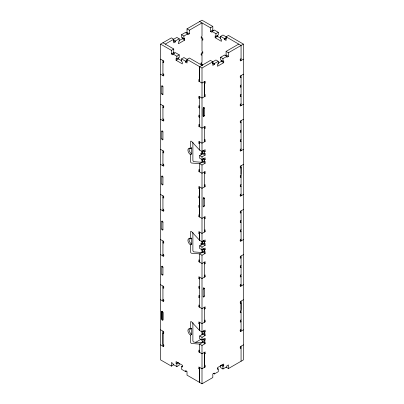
<?xml version="1.0" encoding="UTF-8"?>
<svg xmlns="http://www.w3.org/2000/svg" width="404" height="404" viewBox="0 0 404 404"><rect width="100%" height="100%" fill="white"/><g stroke="black" fill="none" stroke-linecap="round" stroke-linejoin="round"><path stroke-width="0.61" d="M173.74 364.777L171.397 366.13L160.59 359.893L160.59 44.107L171.397 37.87L173.74 39.223L173.74 42.829L175.306 41.93L175.306 41.026L173.427 39.945M162.933 331.169L162.933 346.208L163.974 345.607M199.657 217.039L199.657 186.961M228.437 56.363L226.094 55.01L226.094 51.404L228.437 52.757L228.437 56.363L226.871 57.267L226.871 56.363L224.528 55.01L220.624 57.267L220.624 59.974L222.968 61.327L223.745 60.878L223.745 62.681L217.498 66.286L217.498 64.483L218.276 64.034L218.276 61.327L214.373 63.58L214.373 64.483L212.807 65.387L212.807 61.777L210.464 60.423L199.657 66.665L199.657 79.896L198.874 79.447L198.874 81.249L202 83.057L205.126 81.249L205.126 83.057L204.343 83.507L204.343 94.935L205.126 94.486L205.126 96.288L202 98.091L198.874 96.288L198.874 98.091L199.657 98.546M200.828 63.585L202 64.261L202 65.514L202 64.261A0.828 0.48 60 0 0 201.636 63.423A0.828 0.48 60 0 0 201 63.201M202.939 39.208L202 39.749L202 51.177L202.783 51.626L202.783 53.434L201.737 52.833M204.343 367.408L204.343 352.374M202 334.906L202 323.649L205.126 321.847L205.126 320.044L204.343 320.493M241.067 309.666L241.067 302.899L240.133 302.359M241.067 174.331L241.067 167.564L240.133 167.024M162.933 139.461L162.933 131.926A0.828 0.48 60 0 0 162.347 130.911A0.828 0.48 60 0 0 161.762 131.234L161.762 138.784A0.828 0.48 60 0 0 162.347 139.784A0.828 0.48 60 0 0 162.933 139.461L161.762 138.769M162.933 184.572L162.933 177.023A0.828 0.48 60 0 0 162.347 176.023A0.828 0.48 60 0 0 161.762 176.346L161.762 183.896A0.828 0.48 60 0 0 162.347 184.896A0.828 0.48 60 0 0 162.933 184.572L161.762 183.881M162.933 229.669L162.933 229.684A0.828 0.48 60 0 1 162.347 230.007A0.828 0.48 60 0 1 161.762 229.007L161.762 221.458A0.828 0.48 60 0 1 162.347 221.134A0.828 0.48 60 0 1 162.933 222.134L162.933 229.669L161.762 229.007M162.933 274.796L162.933 267.261A0.828 0.48 60 0 0 162.347 266.246A0.828 0.48 60 0 0 161.762 266.569L161.762 274.119A0.828 0.48 60 0 0 162.347 275.119A0.828 0.48 60 0 0 162.933 274.796L161.762 274.104M161.762 86.138L161.762 86.123A0.828 0.48 60 0 1 162.347 85.8A0.828 0.48 60 0 1 162.933 86.799L162.933 94.334A0.828 0.48 60 0 1 162.347 94.672A0.828 0.48 60 0 1 161.762 93.657L161.762 86.138L162.933 86.815M161.762 131.249L162.933 131.926M161.762 176.361L162.933 177.038M161.762 266.584L162.933 267.261M202.263 37.794L201.217 38.395L201.217 36.592L202 36.138L202 22.907L189.37 30.199L189.37 33.81L187.022 32.456L187.022 28.846L202 20.2L212.807 26.442L212.807 30.047L210.464 31.401L210.464 27.795L199.657 21.553M165.276 44.107L176.866 37.415L179.209 38.769L179.209 41.476L178.432 41.93L178.432 43.733L184.678 40.122L184.678 38.319L183.901 38.769L181.553 37.415L181.553 34.709L185.461 32.456L187.804 33.81L187.804 34.709L189.37 33.81M185.981 33.057L187.022 32.456M175.306 41.026L179.209 38.769M183.901 38.769L183.901 36.062L187.804 33.81M179.209 40.577L182.335 38.769L184.678 40.122M171.397 50.349L173.74 48.995L173.74 52.606L171.397 53.959L171.397 50.349L160.59 44.107M210.464 27.795L212.807 26.442M171.397 53.959L172.957 54.858L172.957 53.959L175.306 52.606L179.209 54.863L179.209 57.57L176.866 58.923L176.088 58.469L176.088 60.277L182.335 63.883L182.335 62.08L181.558 61.625L181.558 58.923L183.901 57.57L202 68.018L215.933 59.974L218.276 61.327M210.464 31.401L212.029 32.305L212.029 31.401L214.373 30.047L218.281 32.305L218.281 35.012L215.933 36.365L215.155 35.916L215.155 37.718L221.407 41.329L221.407 39.521L220.624 39.072L220.624 36.365L222.968 35.012L241.067 45.46L241.067 60.499L240.026 59.898M163.867 61.761L162.933 62.302L163.716 62.756L163.716 60.948L160.59 59.146M172.957 53.959L176.866 56.217L179.209 54.863M212.029 31.401L215.933 33.658L218.281 32.305M176.088 60.277L178.432 58.923L181.558 60.726M215.155 37.718L217.498 36.365L220.624 38.168M181.558 58.923L185.461 61.176L187.335 60.095M220.624 36.365L224.528 38.622L226.407 37.537M185.461 61.176L185.461 62.08L187.335 60.994M224.528 38.622L224.528 39.521L226.407 38.441M163.974 74.937L162.933 75.538L162.933 60.499M202.783 52.53L201.217 53.434L201.217 55.237L202 54.787L202 62.453L201.217 62.908L201.217 64.711L202 64.261M226.094 51.404L238.724 44.107M228.437 52.757L243.41 44.107L243.41 359.893L228.437 368.539L226.094 367.185M225.048 55.611L226.094 55.01M220.624 57.267L222.968 58.62L226.871 56.363M217.756 63.433L221.402 61.327L223.745 62.681M198.874 81.249L199.813 80.709M241.067 58.696L240.284 59.146L240.284 60.948L243.41 59.146M163.867 106.873L162.933 107.413L163.716 107.868L163.716 106.06L160.59 104.257M198.874 98.091L199.813 97.551M163.974 120.049L162.933 120.65L162.933 105.611M243.41 74.184L240.284 75.987L240.284 77.79L241.067 77.341L240.133 76.8M199.657 106.212L198.874 105.762L198.874 107.565L199.813 107.025M241.067 85.012L240.284 85.461L240.284 87.264L241.067 86.815L240.284 86.365M199.657 115.534L198.874 115.084L198.874 116.887L199.813 116.347M204.343 115.534L203.172 116.211L203.172 108.691A0.828 0.48 -60 0 1 203.757 107.676A0.828 0.48 -60 0 1 204.343 108.014L204.343 115.534A0.828 0.48 -60 0 1 203.757 116.549A0.828 0.48 -60 0 1 203.172 116.211L203.172 108.691L204.343 108.014L203.303 107.413M241.067 94.334L240.284 94.783L240.284 96.591L241.067 96.137L240.284 95.687M199.657 125.008L198.874 124.558L198.874 126.361L199.813 125.821M241.067 103.808L240.284 104.257L240.284 106.06L243.41 104.257M163.867 151.985L162.933 152.525L163.716 152.98L163.716 151.172L160.59 149.369M204.343 128.618L205.126 128.169L205.126 126.361L202 128.169L198.874 126.361M204.343 140.047L205.126 139.597L205.126 141.4L202 143.203L198.874 141.4L198.874 143.203L199.813 142.662M190.542 154.631A3.681 2.126 60 0 1 187.936 150.121A3.681 2.126 60 0 1 190.542 148.616L191.713 147.94L191.713 153.954L190.542 154.631L190.542 161.58A1.106 0.636 60 0 0 191.632 163.039L199.657 163.655L202 165.009L205.126 163.206L205.126 161.398L204.343 161.852L202 160.499M163.974 165.16L162.933 165.761L162.933 150.722M243.41 119.296L240.284 121.099L240.284 122.902L241.067 122.452L240.133 121.912M241.067 130.123L240.284 130.573L240.284 132.376L241.067 131.926L240.284 131.477M201.768 153.262L200.828 153.808L202 154.485A0.828 0.48 60 0 0 201.636 153.646A0.828 0.48 60 0 0 201 153.424M202.47 150.844L204.343 151.924L205.126 151.475L205.126 149.672L202 151.475L199.657 150.121L191.632 141.476A1.106 0.636 60 0 0 190.542 141.673L190.542 148.616M202.47 158.964L204.343 160.045L205.126 159.595L205.126 157.792L202 159.595L199.657 158.242L199.657 155.535L202.783 153.732L205.126 155.086L205.126 153.278L204.343 153.732L202 152.379M199.657 155.535L202 156.888L205.126 155.086M201.217 162.453L202 161.999L202 156.888M241.067 139.446L240.284 139.895L240.284 141.703L241.067 141.249L240.284 140.799M202.783 160.646L202.783 161.852L199.657 163.655L199.657 171.927M199.657 170.119L198.874 169.67L198.874 171.473L199.813 170.932M241.067 148.919L240.284 149.369L240.284 151.172L243.41 149.369M163.867 197.096L162.933 197.637L163.716 198.091L163.716 196.283L160.59 194.481M204.343 173.73L205.126 173.281L205.126 171.473L202 173.281L198.874 171.473M204.343 185.158L205.126 184.709L205.126 186.512L202 188.314L198.874 186.512L198.874 188.314L199.813 187.774M163.974 210.272L162.933 210.873L162.933 195.834M243.41 164.408L240.284 166.211L240.284 168.013L241.067 167.564M198.874 188.314L199.657 188.769L199.657 196.435L198.874 195.985L198.874 197.788L199.813 197.248M241.067 175.235L240.284 175.684L240.284 177.487L241.067 177.038L240.284 176.588M203.172 198.919L204.343 198.243A0.828 0.48 -60 0 0 203.757 197.899A0.828 0.48 -60 0 0 203.172 198.919L203.172 206.434A0.828 0.48 -60 0 0 203.757 206.772A0.828 0.48 -60 0 0 204.343 205.757L204.343 198.243L203.303 197.637M198.874 197.788L199.657 198.243L199.657 205.757L198.874 205.308L198.874 207.111L199.813 206.57M203.172 206.434L204.343 205.757M241.067 184.557L240.284 185.007L240.284 186.815L241.067 186.36L240.284 185.911M198.874 207.111L199.657 207.565L199.657 215.231L198.874 214.782L198.874 216.584L199.813 216.044M241.067 194.031L240.284 194.481L240.284 196.283L243.41 194.481M163.867 242.208L162.933 242.748L163.716 243.203L163.716 241.395L160.59 239.592M204.343 218.842L205.126 218.392L205.126 216.584L202 218.392L198.874 216.584M204.343 230.27L205.126 229.82L205.126 231.623L202 233.426L198.874 231.623L198.874 233.426L199.813 232.886M190.542 244.854A3.681 2.126 60 0 1 187.936 240.345A3.681 2.126 60 0 1 190.542 238.84L191.713 238.163L191.713 244.178L190.542 244.854L190.542 251.803A1.106 0.636 60 0 0 191.632 253.263L199.657 253.879L202 255.232L205.126 253.429L205.126 251.621L204.343 252.076L202 250.722M163.974 255.384L162.933 255.984L162.933 240.946M243.41 209.519L240.284 211.322L240.284 213.125L241.067 212.676L240.133 212.135M241.067 220.347L240.284 220.796L240.284 222.599L241.067 222.149L240.284 221.7M201.768 243.486L200.828 244.031L202 244.708A0.828 0.48 60 0 0 201.636 243.87A0.828 0.48 60 0 0 201 243.652M202.47 241.067L204.343 242.148L205.126 241.698L205.126 239.895L202 241.698L199.657 240.345L191.632 231.699A1.106 0.636 60 0 0 190.542 231.896L190.542 238.84M202.47 249.187L204.343 250.268L205.126 249.818L205.126 248.016L202 249.818L199.657 248.465L199.657 245.758L202.783 243.955L205.126 245.309L205.126 243.501L204.343 243.955L202 242.602M199.657 245.758L202 247.112L205.126 245.309M201.217 252.677L202 252.222L202 247.112M241.067 229.669L240.284 230.118L240.284 231.926L241.067 231.472L240.284 231.022M205.126 253.429L202.783 252.076L199.657 253.879L199.657 262.151M199.657 260.343L198.874 259.893L198.874 261.696L199.813 261.156M241.067 239.143L240.284 239.592L240.284 241.395L243.41 239.592M163.867 287.32L162.933 287.865L163.716 288.315L163.716 286.512L160.59 284.704M204.343 263.953L205.126 263.504L205.126 261.696L202 263.504L198.874 261.696M204.343 275.382L205.126 274.932L205.126 276.735L202 278.538L198.874 276.735L198.874 278.538L199.813 277.997M163.974 300.495L162.933 301.096L162.933 286.057M243.41 254.631L240.284 256.434L240.284 258.237L241.067 257.787L240.133 257.247M199.657 286.658L198.874 286.209L198.874 288.012L199.813 287.471M241.067 265.458L240.284 265.908L240.284 267.711L241.067 267.261L240.284 266.812M203.172 289.143A0.828 0.48 -60 0 1 203.757 288.128A0.828 0.48 -60 0 1 204.343 288.466L204.343 295.981A0.828 0.48 -60 0 1 203.757 296.996A0.828 0.48 -60 0 1 203.172 296.657L203.172 289.143L204.343 288.466L203.303 287.86M199.657 295.981L198.874 295.531L198.874 297.334L199.813 296.794M203.172 296.657L204.343 295.981M241.067 274.781L240.284 275.23L240.284 277.038L241.067 276.583L240.284 276.134M199.657 305.454L198.874 305.005L198.874 306.808L199.813 306.267M241.067 284.254L240.284 284.704L240.284 286.512L243.41 284.704M160.59 344.854L163.716 346.657L163.716 344.854L162.933 344.405L162.933 332.977L163.867 332.431M204.343 309.065L205.126 308.616L205.126 306.808L202 308.616L198.874 306.808M202 255.232L202 323.649L198.874 321.847L198.874 323.649L199.813 323.109M190.542 335.078A3.681 2.126 60 0 1 187.936 330.568A3.681 2.126 60 0 1 190.542 329.063L191.713 328.386L191.713 334.401L190.542 335.078L190.542 342.026A1.106 0.636 60 0 0 191.632 343.486L199.657 344.102L202 345.455L205.126 343.652L205.126 341.845L204.343 342.299L202 340.946L202 337.335L199.657 335.982L199.657 338.688L202 340.042L205.126 338.239L205.126 340.042L204.343 340.491L202.47 339.411M243.41 299.743L240.284 301.546L240.284 303.354L241.067 302.899M241.067 310.57L240.284 311.019L240.284 312.822L241.067 312.373L240.284 311.923M202.47 331.29L204.343 332.371L205.126 331.921L205.126 330.119L202 331.921L199.657 330.568L191.632 321.922A1.106 0.636 60 0 0 190.542 322.119L190.542 329.063M199.657 335.982L202.783 334.179L205.126 335.532L205.126 333.724L204.343 334.179L202 332.825M202 337.335L205.126 335.532M195.682 342.334L200.95 339.294M241.067 319.892L240.284 320.342L240.284 322.15L241.067 321.695L240.284 321.246M205.126 343.652L202.783 342.299L199.657 344.102L199.657 352.374M186.401 371.003L185.461 371.544L181.558 369.291L181.558 366.585L182.335 367.034L182.335 365.231L176.088 361.62L176.088 363.423L177.962 362.343M176.088 363.423L176.866 363.878L178.745 362.792M199.657 367.408L199.657 382.447L199.657 369.216L198.874 368.761L198.874 366.958L202 368.761L205.126 366.958L205.126 365.155L204.343 365.605L204.343 354.177L205.126 353.727L205.126 351.919L202 353.727L198.874 351.919L199.813 351.379M241.067 329.366L240.284 329.816L240.284 331.623L243.41 329.816M171.397 366.13L171.397 362.524L172.957 363.423L172.957 364.327L176.866 366.585L179.209 365.231L179.209 363.605M181.558 366.585L182.492 366.044M198.874 368.761L199.813 368.221M243.41 344.854L240.284 346.657L240.284 348.465L241.067 348.011L240.127 347.47M213.433 373.407L214.373 373.952L218.276 371.695L218.276 368.988L217.498 369.438L217.498 367.635L223.745 364.024L223.745 365.832L222.968 366.282L221.089 365.201M220.624 365.469L220.624 367.635L222.968 368.988L226.871 366.731L226.871 365.832L228.437 364.928L228.437 368.539M185.461 371.544L185.461 370.645L187.022 371.544L187.022 375.154L202 383.8L212.807 377.558L212.807 373.952L214.373 373.049L214.373 373.952M202 162.302L193.976 161.686A1.106 0.636 60 0 1 192.885 160.226L192.885 142.183M202 252.525L193.976 251.909A1.106 0.636 60 0 1 192.885 250.45L192.885 232.406M202 342.749L193.976 342.132A1.106 0.636 60 0 1 192.885 340.673L192.885 322.629M243.41 44.107L228.437 35.461L226.094 36.815L226.094 40.425L224.528 39.521M212.807 30.047L213.852 30.648M187.022 28.846L189.37 30.199M201.217 37.491L202.783 38.395L202.783 40.198L202 39.749M181.553 34.709L183.901 36.062M201.061 54.242L202 54.787M212.494 62.499L214.373 63.58M173.427 40.844L175.306 41.93M212.494 63.403L214.373 64.483M162.933 42.753L173.74 48.995M202 65.312L189.37 58.019L187.022 59.373L187.022 62.979L185.461 62.08M173.74 52.606L174.781 53.207M204.187 82.512L205.126 83.057M240.026 105.01L241.067 105.611L241.067 75.538M204.187 95.748L205.126 96.288M162.933 73.73L163.716 74.184L163.716 75.987L160.59 74.184M198.874 107.565L199.657 108.014M161.762 93.657L162.933 94.334M198.874 116.887L199.657 117.342M204.187 127.624L205.126 128.169M240.026 150.121L241.067 150.722L241.067 120.65M204.187 140.86L205.126 141.4M162.933 118.842L163.716 119.296L163.716 121.099L160.59 119.296M198.874 143.203L199.657 143.657M203.252 150.394L205.126 151.475M203.252 158.509L205.126 159.595M202.783 161.852L205.126 163.206M204.187 172.735L205.126 173.281M240.026 195.233L241.067 195.834L241.067 165.761M204.187 185.971L205.126 186.512M162.933 163.953L163.716 164.408L163.716 166.211L160.59 164.408M204.187 217.847L205.126 218.392M240.026 240.345L241.067 240.946L241.067 210.873M204.187 231.083L205.126 231.623M162.933 209.065L163.716 209.519L163.716 211.322L160.59 209.519M198.874 233.426L199.657 233.881L199.657 240.345L199.657 232.073M203.252 240.617L205.126 241.698M161.762 221.473L162.933 222.149M203.252 248.738L205.126 249.818M204.187 262.959L205.126 263.504M240.026 285.456L241.067 286.057L241.067 255.984M204.187 276.195L205.126 276.735M162.933 254.182L163.716 254.631L163.716 256.434L160.59 254.631M198.874 278.538L199.657 278.992M198.874 288.012L199.657 288.466M198.874 297.334L199.657 297.788M204.187 308.07L205.126 308.616M240.026 330.568L241.067 331.169L241.067 301.096M204.187 321.306L205.126 321.847M162.933 299.293L163.716 299.743L163.716 301.546L160.59 299.743M198.874 323.649L199.657 324.104L199.657 330.568L199.657 322.296M203.252 330.841L205.126 331.921M203.252 338.961L205.126 340.042M199.657 350.566L198.874 350.116L198.874 351.919M204.187 353.182L205.126 353.727M221.872 364.746L223.745 365.832M160.59 329.816L163.716 331.623L163.716 333.426L162.933 332.977M217.342 368.448L218.276 368.988M204.187 366.418L205.126 366.958M241.067 346.208L241.067 361.247M222.968 58.62L222.968 61.327M222.968 366.282L222.968 368.988M221.402 60.125L221.402 61.327M217.498 35.163L217.498 36.365M215.933 33.658L215.933 36.365M204.343 81.704L204.343 96.738M204.343 126.816L204.343 141.849M204.343 151.924L204.343 153.732M204.343 160.045L204.343 161.852M204.343 171.927L204.343 186.961M204.343 217.039L204.343 232.073M204.343 242.148L204.343 243.955M204.343 250.268L204.343 252.076M204.343 262.151L204.343 277.184M204.343 307.262L204.343 322.296M204.343 332.371L204.343 334.179M204.343 340.491L204.343 342.299M202.783 152.525L202.783 153.732M202.783 242.748L202.783 243.955M202.783 250.869L202.783 252.076M202.783 332.972L202.783 334.179M202.783 341.092L202.783 342.299M202 68.018L202 152.677L201.217 153.131L201.217 154.934M202 165.009L202 242.9L201.217 243.354L201.217 245.157M202 345.455L202 383.8M199.657 66.665L199.657 81.704M199.657 96.738L199.657 126.816M199.657 141.849L199.657 150.121M199.657 277.184L199.657 307.262M182.335 37.567L182.335 38.769M178.432 57.716L178.432 58.923M176.866 56.217L176.866 58.923M176.866 363.878L176.866 366.585M202 161.999A0.828 0.48 60 0 1 201.414 162.337M202 252.222A0.828 0.48 60 0 1 201.828 252.606M191.713 334.401A3.681 2.126 60 0 1 189.375 328.715M191.37 328.22A3.681 2.126 60 0 1 191.713 328.386M191.713 244.178A3.681 2.126 60 0 1 189.375 241.153A3.681 2.126 60 0 1 189.648 238.148M191.541 238.072A3.681 2.126 60 0 1 191.713 238.163M191.713 153.954A3.681 2.126 60 0 1 189.415 151.04A3.681 2.126 60 0 1 189.547 148.026M191.37 147.768A3.681 2.126 60 0 1 191.713 147.94M161.762 311.696L161.762 319.231A0.828 0.48 60 0 0 162.347 320.231A0.828 0.48 60 0 0 162.933 319.907L162.933 312.373A0.828 0.48 60 0 0 162.347 311.358A0.828 0.48 60 0 0 161.762 311.696L161.762 319.216L162.933 319.892L162.933 312.373L161.762 311.696"/></g></svg>
